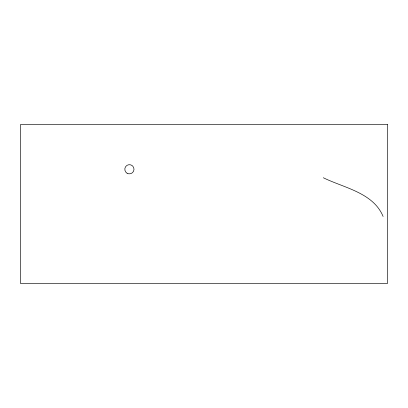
<?xml version="1.0" encoding="UTF-8"?>
<svg xmlns="http://www.w3.org/2000/svg" width="408" height="408" viewBox="0 0 408 408"><rect width="100%" height="100%" fill="white"/><g stroke="black" fill="none" stroke-linecap="round" stroke-linejoin="round"><path stroke-width="0.61" d="M323.325 177.745C344.163 187.986 373.218 192.647 383.102 216.464M387.6 124.608L20.4 124.608L20.4 283.392L387.6 283.392L387.6 124.608M127.107 173.252A4.6 4.6 0 0 0 134.008 169.269A4.6 4.6 0 0 0 127.107 165.286A4.6 4.6 0 0 0 127.107 173.252"/></g></svg>
